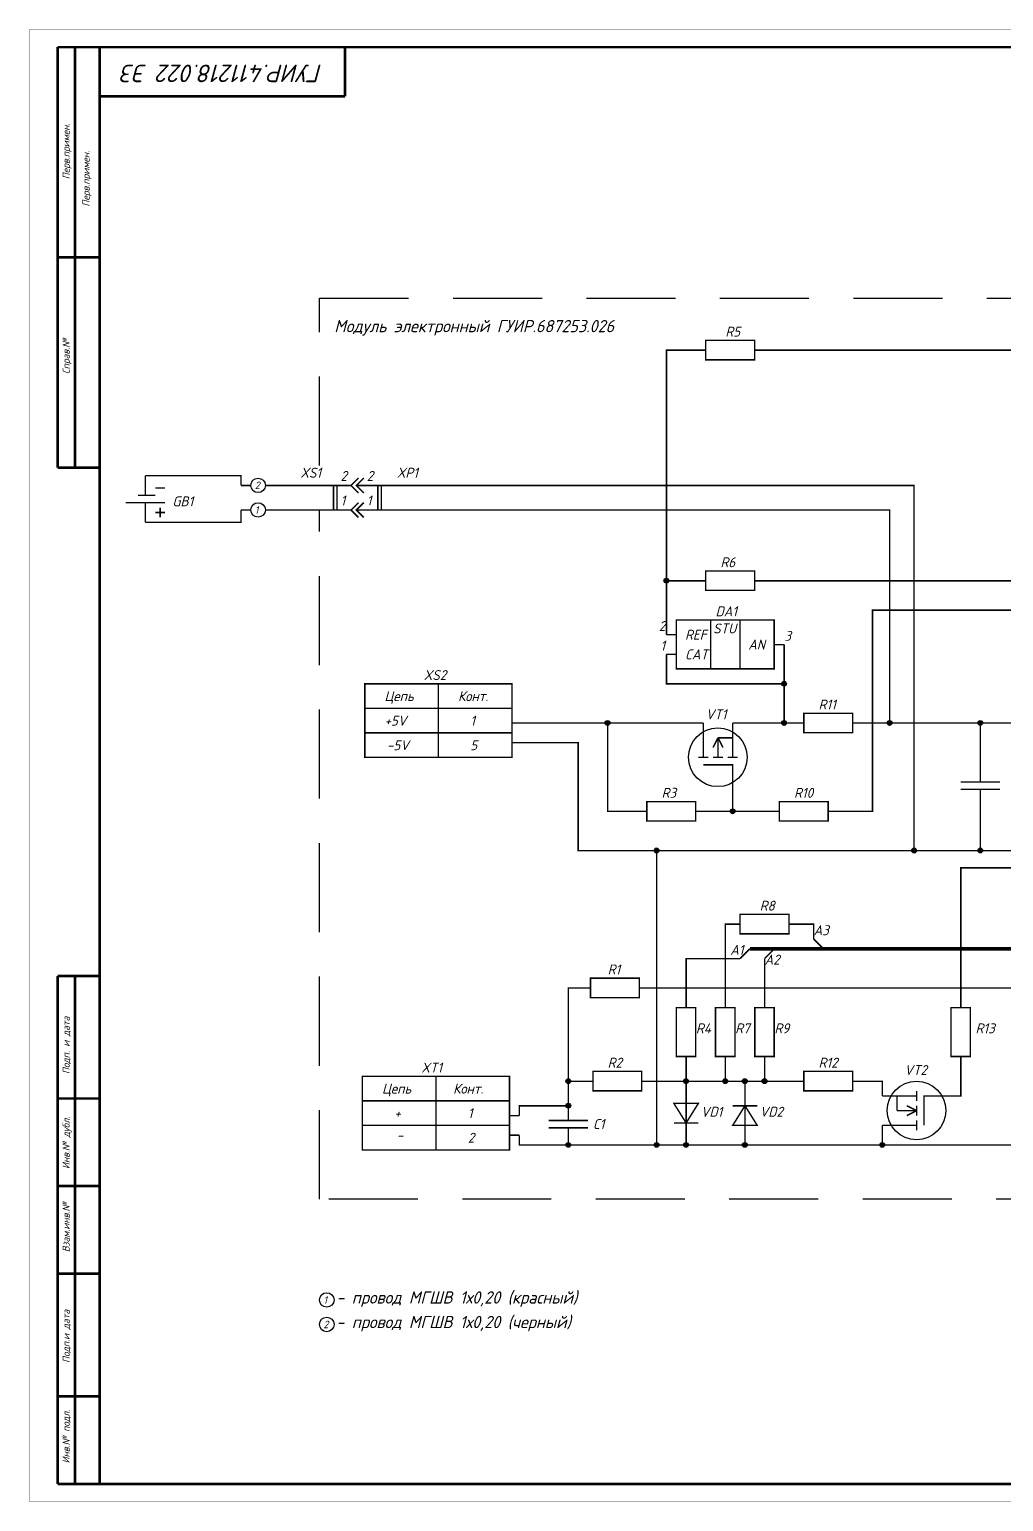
# Model space of a CAD drawing. Header units: millimetres. Extents: x 242 to 2202, y -792 to 1099.
# Drawn here: x 854.2 to 1132.2, y 678.5 to 1098.5 of the extents above; entities that cross this region are included whole.
import ezdxf

# ---------------------------------------------------------------- set-up
doc = ezdxf.new("R2010")
doc.units = ezdxf.units.MM
doc.linetypes.add('штриховаяX2', pattern=[38.1, 25.4, -12.7])
doc.layers.add('PDF _текст', color=7, linetype='Continuous')
doc.styles.add('GOST-2.304_Type-B_italic', font='GOST Common Italic.ttf')
doc.styles.add('PDF ISOCPEUR Italic', font='isocpeui.ttf')

msp = doc.modelspace()

# ---------------------------------------------------------------- linework, layer by layer
at = {"linetype": 'штриховаяX2'}
for p, q in [((937.01, 974.07), (937.01, 1021.87)), ((937.01, 1021.87), (1422.27, 1021.87)), ((937.01, 764.76), (937.01, 961.41)), ((1422.27, 764.76), (937.01, 764.76))]:
    msp.add_line(p, q, dxfattribs=at)
for points, const_width in [([(862.25, 973.49), (862.25, 1093.49)], 0.749), ([(867.25, 1093.49), (867.25, 973.49)], 0.749), ([(874.25, 1033.49), (862.25, 1033.49)], 0.749), ([(1047.24, 1009.82), (1061.18, 1009.82), (1061.18, 1004.28), (1047.24, 1004.28), (1047.24, 1009.82)], 0.42), ([(1036.04, 925.82), (1036.04, 941.22), (1036.04, 1007.02), (1044.44, 1007.02)], 0.42), ([(1047.24, 1007.02), (1044.44, 1007.02)], 0.42), ([(1061.24, 1007.02), (1064.04, 1007.02)], 0.42), ([(1267.04, 1007.02), (1230.64, 1007.02), (1181.64, 1007.02), (1064.04, 1007.02)], 0.42), ([(874.25, 973.49), (862.25, 973.49)], 0.749), ([(887.31, 968.41), (887.31, 971.21)], 0.42), ([(914.61, 968.41), (914.61, 968.41), (914.61, 971.21), (887.31, 971.21)], 0.42), ([(948.13, 966.29), (946.01, 968.41), (948.13, 970.53)], 0.42), ([(949.63, 966.29), (947.51, 968.41), (949.63, 970.53)], 0.42), ([(887.31, 968.41), (887.31, 965.61)], 0.42), ([(890.11, 967.71), (892.91, 967.71)], 0.42), ([(917.41, 968.41), (914.61, 968.41)], 0.42), ([(921.61, 968.41), (926.51, 968.41)], 0.42), ([(926.51, 968.41), (946.01, 968.41)], 0.42), ([(941.01, 961.41), (941.01, 968.41)], 0.42), ([(942.01, 961.41), (942.01, 968.41)], 0.42), ([(947.51, 968.41), (968.51, 968.41)], 0.42), ([(953.63, 961.41), (953.63, 968.41)], 0.42), ([(954.63, 961.41), (954.63, 968.41)], 0.42), ([(968.51, 968.41), (971.31, 968.41)], 0.42), ([(968.51, 968.41), (971.31, 968.41)], 0.42), ([(1106.71, 864.25), (1106.71, 968.41), (971.31, 968.41)], 0.42), ([(1331.44, 907.62), (1331.44, 967.82), (1238.34, 967.82), (1238.34, 836.22), (1073.84, 836.22), (1059.84, 836.22)], 1.05), ([(881.71, 963.51), (892.91, 963.51)], 0.42), ([(885.21, 965.61), (890.11, 965.61)], 0.42), ([(887.31, 963.51), (887.31, 960.71)], 0.42), ([(891.51, 962.11), (891.51, 959.31)], 0.42), ([(948.13, 959.29), (946.01, 961.41), (948.13, 963.53)], 0.42), ([(949.63, 959.29), (947.51, 961.41), (949.63, 963.53)], 0.42), ([(914.61, 961.41), (914.61, 961.41), (914.61, 957.91), (887.31, 957.91)], 0.42), ([(887.31, 960.71), (887.31, 957.91)], 0.42), ([(890.11, 960.71), (892.91, 960.71)], 0.42), ([(917.41, 961.41), (914.61, 961.41)], 0.42), ([(921.61, 961.41), (926.51, 961.41)], 0.42), ([(926.51, 961.41), (946.01, 961.41)], 0.42), ([(947.51, 961.41), (968.51, 961.41)], 0.42), ([(968.51, 961.41), (971.31, 961.41)], 0.42), ([(968.51, 961.41), (971.31, 961.41)], 0.42), ([(971.31, 961.41), (1099.74, 961.41), (1099.74, 900.62)], 0.42), ([(1044.44, 941.22), (1036.04, 941.22)], 0.42), ([(1047.24, 941.22), (1044.44, 941.22)], 0.42), ([(1047.24, 944.02), (1061.18, 944.02), (1061.18, 938.48), (1047.24, 938.48), (1047.24, 944.02)], 0.42), ([(1061.24, 941.22), (1064.04, 941.22)], 0.42), ([(1265.64, 941.22), (1064.04, 941.22)], 0.42), ([(1265.64, 932.82), (1094.84, 932.82), (1094.84, 875.42), (1085.04, 875.42)], 0.42), ([(1038.84, 930.02), (1066.78, 930.02), (1066.78, 916.08), (1038.84, 916.08), (1038.84, 930.02)], 0.42), ([(1048.64, 930.02), (1048.64, 916.02)], 0.42), ([(1057.04, 930.02), (1057.04, 916.02)], 0.42), ([(1120.04, 822.22), (1120.04, 859.32), (1233.44, 859.32), (1233.44, 928.62), (1265.64, 928.62)], 0.42), ([(1038.84, 925.82), (1036.04, 925.82)], 0.42), ([(1038.84, 920.22), (1036.04, 920.22)], 0.42), ([(1036.04, 920.22), (1036.04, 911.82), (1069.64, 911.82)], 0.42), ([(1066.84, 923.02), (1069.64, 923.02)], 0.42), ([(1069.64, 923.02), (1069.64, 911.82), (1069.64, 900.62)], 0.42), ([(949.94, 890.82), (949.94, 911.82), (991.94, 911.82), (991.94, 890.82), (949.94, 890.82)], 0.42), ([(970.94, 890.82), (970.94, 911.82)], 0.42), ([(949.94, 904.82), (991.94, 904.82)], 0.42), ([(1075.24, 903.42), (1089.18, 903.42), (1089.18, 897.88), (1075.24, 897.88), (1075.24, 903.42)], 0.42), ([(991.94, 900.62), (994.74, 900.62)], 0.42), ([(994.74, 900.62), (1019.24, 900.62)], 0.42), ([(1043.74, 900.62), (1019.24, 900.62), (1019.24, 900.62), (1019.24, 875.42), (1027.64, 875.42)], 0.42), ([(1046.54, 900.62), (1043.74, 900.62)], 0.42), ([(1046.54, 890.82), (1046.54, 900.62)], 0.42), ([(1054.94, 890.82), (1054.94, 900.62)], 0.42), ([(1054.94, 900.62), (1057.74, 900.62)], 0.42), ([(1057.74, 900.62), (1069.64, 900.62), (1075.24, 900.62), (1072.44, 900.62)], 0.42), ([(1089.24, 900.62), (1092.04, 900.62)], 0.42), ([(1092.04, 900.62), (1099.74, 900.62), (1125.64, 900.62), (1125.64, 886.62)], 0.42), ([(1125.64, 900.62), (1145.24, 900.62)], 0.42), ([(949.94, 897.82), (991.94, 897.82)], 0.42), ([(991.94, 895.02), (994.74, 895.02)], 0.42), ([(1220.84, 870.52), (1220.84, 864.22), (1204.04, 864.22), (1106.74, 864.22), (1033.24, 864.22), (1010.84, 864.22), (1010.84, 865.62), (1010.84, 895.02), (994.74, 895.02)], 0.42), ([(1050.74, 896.42), (1049.34, 893.62)], 0.42), ([(1050.74, 890.82), (1050.74, 896.42)], 0.42), ([(1050.74, 896.42), (1052.14, 893.62)], 0.42), ([(1050.74, 896.42), (1054.94, 896.42)], 0.42), ([(1047.94, 890.82), (1045.14, 890.82)], 0.42), ([(1052.14, 890.82), (1049.34, 890.82)], 0.42), ([(1056.34, 890.82), (1053.54, 890.82)], 0.42), ([(1046.54, 888.72), (1054.94, 888.72), (1054.94, 881.72)], 0.42), ([(1125.64, 883.82), (1125.64, 886.62)], 0.42), ([(1131.24, 883.82), (1120.04, 883.82)], 0.42), ([(1030.44, 878.22), (1044.38, 878.22), (1044.38, 872.68), (1030.44, 872.68), (1030.44, 878.22)], 0.42), ([(1054.94, 878.92), (1054.94, 875.42), (1047.24, 875.42)], 0.42), ([(1054.94, 881.72), (1054.94, 878.92)], 0.42), ([(1068.24, 878.22), (1082.18, 878.22), (1082.18, 872.68), (1068.24, 872.68), (1068.24, 878.22)], 0.42), ([(1120.04, 881.72), (1131.24, 881.72)], 0.42), ([(1125.64, 881.72), (1125.64, 878.92)], 0.42), ([(1125.64, 878.92), (1125.64, 864.22)], 0.42), ([(1030.44, 875.42), (1027.64, 875.42)], 0.42), ([(1044.44, 875.42), (1047.24, 875.42)], 0.42), ([(1065.44, 875.42), (1054.94, 875.42)], 0.42), ([(1068.24, 875.42), (1065.44, 875.42)], 0.42), ([(1082.24, 875.42), (1085.04, 875.42)], 0.42), ([(1033.24, 780.22), (1033.24, 863.52), (1033.24, 864.22)], 0.42), ([(1057.04, 846.02), (1070.98, 846.02), (1070.98, 840.48), (1057.04, 840.48), (1057.04, 846.02)], 0.42), ([(1052.84, 822.22), (1052.84, 843.22), (1054.24, 843.22), (1054.24, 843.22)], 0.42), ([(1057.04, 843.22), (1054.24, 843.22)], 0.42), ([(1071.04, 843.22), (1073.84, 843.22)], 0.42), ([(1073.84, 843.22), (1078.04, 843.22), (1078.04, 839.02)], 0.42), ([(1145.24, 838.32), (1145.24, 825.02), (1145.24, 825.02), (1031.14, 825.02)], 0.42), ([(1057.04, 833.42), (1059.84, 836.22)], 0.42), ([(1064.04, 833.42), (1066.84, 836.22)], 0.42), ([(1080.84, 836.22), (1078.04, 839.02)], 0.42), ([(1057.04, 833.42), (1041.64, 833.42), (1041.64, 822.22)], 0.42), ([(1064.04, 833.42), (1064.04, 822.22)], 0.42), ([(862.25, 828.49), (862.25, 683.49)], 0.749), ([(874.25, 828.49), (862.25, 828.49)], 0.749), ([(867.25, 828.49), (867.25, 683.49)], 0.749), ([(1014.34, 827.82), (1028.28, 827.82), (1028.28, 822.28), (1014.34, 822.28), (1014.34, 827.82)], 0.42), ([(1011.54, 825.02), (1008.04, 825.02), (1008.04, 798.42), (1008.04, 791.42)], 0.42), ([(1014.34, 825.02), (1011.54, 825.02)], 0.42), ([(1028.34, 825.02), (1031.14, 825.02)], 0.42), ([(1038.84, 819.42), (1044.38, 819.42), (1044.38, 805.48), (1038.84, 805.48), (1038.84, 819.42)], 0.42), ([(1041.64, 819.42), (1041.64, 822.22)], 0.42), ([(1050.04, 819.42), (1055.58, 819.42), (1055.58, 805.48), (1050.04, 805.48), (1050.04, 819.42)], 0.42), ([(1052.84, 819.42), (1052.84, 822.22)], 0.42), ([(1061.24, 819.42), (1066.78, 819.42), (1066.78, 805.48), (1061.24, 805.48), (1061.24, 819.42)], 0.42), ([(1064.04, 819.42), (1064.04, 822.22)], 0.42), ([(1117.24, 819.42), (1122.78, 819.42), (1122.78, 805.48), (1117.24, 805.48), (1117.24, 819.42)], 0.42), ([(1120.04, 819.42), (1120.04, 822.22)], 0.42), ([(1041.64, 805.42), (1041.64, 802.62)], 0.42), ([(1041.64, 802.62), (1041.64, 798.42), (1041.64, 798.42)], 0.42), ([(1052.84, 805.42), (1052.84, 802.62)], 0.42), ([(1052.84, 802.62), (1052.84, 798.42)], 0.42), ([(1064.04, 805.42), (1064.04, 802.62)], 0.42), ([(1064.04, 802.62), (1064.04, 798.42)], 0.42), ([(1120.04, 802.62), (1120.04, 794.22), (1120.04, 794.22), (1119.34, 794.22)], 0.42), ([(1120.04, 805.42), (1120.04, 802.62)], 0.42), ([(949.24, 778.82), (949.24, 799.82), (991.24, 799.82), (991.24, 778.82), (949.24, 778.82)], 0.42), ([(970.24, 778.82), (970.24, 799.82)], 0.42), ([(1012.24, 798.42), (1008.04, 798.42), (1008.04, 798.42)], 0.42), ([(1015.04, 798.42), (1012.24, 798.42)], 0.42), ([(1015.04, 801.22), (1028.98, 801.22), (1028.98, 795.68), (1015.04, 795.68), (1015.04, 801.22)], 0.42), ([(1029.04, 798.42), (1031.84, 798.42)], 0.42), ([(1031.84, 798.42), (1041.64, 798.42), (1052.84, 798.42), (1058.44, 798.42), (1064.04, 798.42), (1072.44, 798.42), (1072.44, 798.42)], 0.42), ([(1041.64, 794.92), (1041.64, 798.42), (1041.64, 798.42)], 0.42), ([(1058.44, 794.22), (1058.44, 798.42), (1058.44, 798.42)], 0.42), ([(1075.24, 798.42), (1072.44, 798.42)], 0.42), ([(1075.24, 801.22), (1089.18, 801.22), (1089.18, 795.68), (1075.24, 795.68), (1075.24, 801.22)], 0.42), ([(1089.24, 798.42), (1092.04, 798.42)], 0.42), ([(1092.04, 798.42), (1097.64, 798.42), (1097.64, 798.42), (1097.64, 797.02)], 0.42), ([(1041.64, 792.12), (1041.64, 794.92)], 0.42), ([(1058.44, 791.42), (1058.44, 794.22)], 0.42), ([(1097.64, 794.22), (1097.64, 797.02)], 0.42), ([(1107.44, 794.22), (1097.64, 794.22)], 0.42), ([(1101.84, 790.02), (1101.84, 794.22)], 0.42), ([(1107.44, 795.62), (1107.44, 792.82)], 0.42), ([(1109.54, 785.82), (1109.54, 794.22), (1116.54, 794.22)], 0.42), ([(1116.54, 794.22), (1119.34, 794.22)], 0.42), ([(874.25, 793.49), (862.25, 793.49)], 0.749), ([(949.24, 792.82), (991.24, 792.82)], 0.42), ([(994.04, 788.62), (994.04, 791.42), (1008.04, 791.42), (1008.04, 790.02), (1008.04, 790.02)], 0.42), ([(1008.04, 787.22), (1008.04, 790.02)], 0.42), ([(1041.64, 786.52), (1041.64, 792.12)], 0.42), ([(1061.94, 791.42), (1054.94, 791.42)], 0.42), ([(1058.44, 791.42), (1058.44, 785.82)], 0.42), ([(1107.44, 790.02), (1101.84, 790.02)], 0.42), ([(1107.44, 790.02), (1104.64, 791.42)], 0.42), ([(1104.64, 788.62), (1107.44, 790.02)], 0.42), ([(1107.44, 791.42), (1107.44, 788.62)], 0.42), ([(949.24, 785.82), (991.24, 785.82)], 0.42), ([(991.24, 788.62), (994.04, 788.62)], 0.42), ([(1013.64, 787.22), (1002.44, 787.22)], 0.42), ([(1038.14, 786.52), (1045.14, 786.52)], 0.42), ([(1041.64, 786.52), (1041.64, 783.72)], 0.42), ([(1058.44, 785.82), (1058.44, 783.02)], 0.42), ([(1097.64, 780.22), (1134.04, 780.22), (1160.64, 780.22), (1247.44, 780.22), (1247.44, 787.22)], 0.42), ([(1107.44, 785.82), (1097.64, 785.82)], 0.42), ([(1097.64, 785.82), (1097.64, 783.02)], 0.42), ([(1107.44, 787.22), (1107.44, 784.42)], 0.42), ([(991.24, 783.02), (994.04, 783.02)], 0.42), ([(994.04, 783.02), (994.04, 780.22), (995.44, 780.22), (1008.04, 780.22), (1008.04, 780.22), (1008.04, 782.32)], 0.42), ([(1002.44, 785.12), (1013.64, 785.12)], 0.42), ([(1008.04, 785.12), (1008.04, 782.32)], 0.42), ([(1008.04, 780.22), (1033.24, 780.22), (1097.64, 780.22), (1097.64, 783.02)], 0.42), ([(1041.64, 783.72), (1041.64, 780.22), (1041.64, 780.22)], 0.42), ([(1058.44, 783.02), (1058.44, 780.22), (1058.44, 780.22)], 0.42), ([(874.25, 768.49), (862.25, 768.49)], 0.749), ([(874.25, 743.49), (862.25, 743.49)], 0.749), ([(874.25, 708.49), (862.25, 708.49)], 0.749), ([(862.26, 683.49), (1443.26, 683.49)], 0.749)]:
    msp.add_lwpolyline(points, dxfattribs=dict(const_width=const_width))
at = {"const_width": 0.711}
for points in [[(1035.69, 941.22, 1), (1036.4, 941.22, 1)], [(1069.29, 911.82, 1), (1070, 911.82, 1)], [(1018.89, 900.62, 1), (1019.6, 900.62, 1)], [(1069.29, 900.62, 1), (1070, 900.62, 1)], [(1099.39, 900.62, 1), (1100.1, 900.62, 1)], [(1125.29, 900.62, 1), (1126, 900.62, 1)], [(1054.59, 875.42, 1), (1055.3, 875.42, 1)], [(1032.89, 864.22, 1), (1033.6, 864.22, 1)], [(1106.39, 864.22, 1), (1107.1, 864.22, 1)], [(1125.29, 864.22, 1), (1126, 864.22, 1)], [(1007.69, 798.42, 1), (1008.4, 798.42, 1)], [(1041.29, 798.42, 1), (1042, 798.42, 1)], [(1052.49, 798.42, 1), (1053.2, 798.42, 1)], [(1058.09, 798.42, 1), (1058.8, 798.42, 1)], [(1063.69, 798.42, 1), (1064.4, 798.42, 1)], [(1007.69, 791.42, 1), (1008.4, 791.42, 1)], [(1007.69, 780.22, 1), (1008.4, 780.22, 1)], [(1032.89, 780.22, 1), (1033.6, 780.22, 1)], [(1041.29, 780.22, 1), (1042, 780.22, 1)], [(1058.09, 780.22, 1), (1058.8, 780.22, 1)], [(1097.29, 780.22, 1), (1098, 780.22, 1)]]:
    msp.add_lwpolyline(points, format="xyb", close=True, dxfattribs=at)
at = {"const_width": 0.42}
for points in [[(1041.64, 786.52), (1038.14, 792.12), (1045.14, 792.12), (1041.64, 786.52)], [(1041.64, 786.52), (1038.14, 792.12), (1045.14, 792.12), (1041.64, 786.52)], [(1061.94, 785.82), (1054.94, 785.82), (1058.44, 791.42), (1061.94, 785.82)], [(1058.44, 791.42), (1061.94, 785.82), (1054.94, 785.82), (1058.44, 791.42)]]:
    msp.add_lwpolyline(points, close=True, dxfattribs=at)
for centre in [(1054.91, 875.45), (1054.91, 875.45), (1054.91, 875.45), (1054.91, 875.45), (1008.01, 798.45), (1008.01, 798.45), (1008.01, 798.45), (1008.01, 798.45), (1041.61, 798.45), (1041.61, 798.45), (1041.61, 798.45), (1041.61, 798.45), (1041.61, 798.45), (1041.61, 798.45), (1052.81, 798.45), (1052.81, 798.45), (1052.81, 798.45), (1052.81, 798.45), (1058.41, 798.45), (1058.41, 798.45), (1058.41, 798.45), (1058.41, 798.45), (1064.01, 798.45), (1064.01, 798.45), (1064.01, 798.45), (1064.01, 798.45), (1008.01, 780.25), (1008.01, 780.25), (1008.01, 780.25), (1008.01, 780.25), (1033.21, 780.25), (1033.21, 780.25), (1033.21, 780.25), (1033.21, 780.25), (1041.61, 780.25), (1041.61, 780.25), (1058.41, 780.25), (1058.41, 780.25), (1097.61, 780.25), (1097.61, 780.25), (1097.61, 780.25), (1097.61, 780.25)]:
    msp.add_circle(centre, 0.682)
for centre, major_axis, ratio in [((919.48, 968.44), (0, 2.07), 0.999997), ((919.48, 961.44), (0, 2.07), 0.999997), ((1036.01, 941.25), (0, 0.682), 0.99999), ((1036.01, 941.25), (0, 0.682), 0.99999), ((1036.01, 941.25), (0, 0.682), 0.99999), ((1036.01, 941.25), (0, 0.682), 0.99999), ((1069.61, 911.85), (0.682, 0), 0.997288), ((1069.61, 911.85), (0.682, 0), 0.997288), ((1069.61, 911.85), (0.682, 0), 0.997288), ((1069.61, 911.85), (0.682, 0), 0.997288), ((1019.21, 900.65), (0, 0.682), 0.999979), ((1019.21, 900.65), (0, 0.682), 0.999979), ((1019.21, 900.65), (0, 0.682), 0.999979), ((1019.21, 900.65), (0, 0.682), 0.999979), ((1050.71, 890.85), (0, 8.37), 0.999992), ((1069.61, 900.65), (0, 0.682), 0.999979), ((1069.61, 900.65), (0, 0.682), 0.999979), ((1069.61, 900.65), (0, 0.682), 0.999979), ((1069.61, 900.65), (0, 0.682), 0.999979), ((1099.71, 900.65), (0, 0.682), 0.999979), ((1099.71, 900.65), (0, 0.682), 0.999979), ((1099.71, 900.65), (0, 0.682), 0.999979), ((1099.71, 900.65), (0, 0.682), 0.999979), ((1125.61, 900.65), (0, 0.682), 0.999979), ((1125.61, 900.65), (0, 0.682), 0.999979), ((1125.61, 900.65), (0, 0.682), 0.999979), ((1125.61, 900.65), (0, 0.682), 0.999979), ((1033.21, 864.25), (0, 0.682), 0.999979), ((1033.21, 864.25), (0, 0.682), 0.999979), ((1033.21, 864.25), (0, 0.682), 0.999979), ((1033.21, 864.25), (0, 0.682), 0.999979), ((1106.71, 864.25), (0, 0.682), 0.999979), ((1106.71, 864.25), (0, 0.682), 0.999979), ((1106.71, 864.25), (0, 0.682), 0.999979), ((1106.71, 864.25), (0, 0.682), 0.999979), ((1125.61, 864.25), (0, 0.682), 0.999979), ((1125.61, 864.25), (0, 0.682), 0.999979), ((1107.41, 790.05), (0, 8.37), 0.999992), ((1008.01, 791.45), (0, 0.682), 0.999979), ((1008.01, 791.45), (0, 0.682), 0.999979), ((1008.01, 791.45), (0, 0.682), 0.999979), ((1008.01, 791.45), (0, 0.682), 0.999979), ((939.08, 736.02), (0, 2.07), 0.999997), ((939.08, 729.02), (0, 2.07), 0.999997)]:
    msp.add_ellipse(centre, major_axis=major_axis, ratio=ratio)
at = {"layer": 'PDF _текст'}
for points, const_width in [([(854.26, 1098.49), (1448.21, 1098.49), (1448.21, 678.53), (854.26, 678.53), (854.26, 1098.49)], 0.0991), ([(862.25, 1093.49), (874.25, 1093.49)], 0.749), ([(874.26, 683.49), (874.26, 1093.49), (1443.26, 1093.49), (1443.26, 683.49)], 0.749), ([(944.25, 1093.49), (944.25, 1079.49)], 0.749), ([(944.25, 1079.49), (874.25, 1079.49)], 0.749)]:
    msp.add_lwpolyline(points, dxfattribs=dict(at, const_width=const_width))

# ---------------------------------------------------------------- texts
at = {"style": 'GOST-2.304_Type-B_italic'}
for s, p in [('Перв.примен.', (865.69, 1055.8)), ('Перв.примен.', (871.37, 1047.99)), ('Справ.№', (865.69, 1000.25)), ('Подп. и дата', (865.69, 800.47)), ('Инв.№ дубл.', (865.69, 773.39)), ('Взам.инв.№', (865.69, 749.65)), ('Подп.и дата', (865.69, 718.05)), ('Инв.№ подл.', (865.69, 689.39))]:
    msp.add_text(s, height=2.032, rotation=90, dxfattribs=at).set_placement(p)
for s, height, p in [('Модуль электронный ГУИР.687253.026', 3.5, (941.22, 1012.14)), ('R5', 2.845, (1052.84, 1010.89)), ('XS1', 2.845, (931.53, 970.63)), ('2', 2.84, (943.01, 969.72)), ('2', 2.84, (950.49, 969.72)), ('XP1', 2.845, (959.07, 970.63)), ('2', 2.13, (918.53, 967.38)), ('GB1', 2.845, (895.01, 962.48)), ('1', 2.13, (918.53, 960.38)), ('1', 2.84, (943.01, 962.72)), ('1', 2.84, (950.49, 962.72)), ('R6', 2.845, (1051.44, 945.09)), ('DA1', 2.845, (1050.04, 931.09)), ('2', 2.84, (1033.86, 926.89)), ('STU', 2.845, (1049.34, 926.19)), ('1', 2.84, (1034.28, 921.29)), ('REF', 2.845, (1041.33, 924.4)), ('AN', 2.845, (1059.37, 921.6)), ('3', 2.84, (1069.69, 924.09)), ('CAT', 2.845, (1041.33, 918.8)), ('XS2', 2.845, (966.74, 912.89)), ('Цепь', 2.845, (955.54, 906.88)), ('Конт.', 2.845, (976.54, 906.88)), ('R11', 2.845, (1079.44, 904.49)), ('VT1', 2.845, (1047.24, 901.69)), ('+5V', 2.845, (955.54, 899.88)), ('1', 2.84, (980.04, 899.88)), ('-5V', 2.845, (956.24, 892.88)), ('5', 2.84, (980.04, 892.88)), ('R3', 2.845, (1034.64, 879.29)), ('R10', 2.845, (1072.44, 879.29)), ('R8', 2.845, (1062.64, 847.09)), ('A3', 2.845, (1078.04, 840.09)), ('A1', 2.845, (1054.24, 834.49)), ('R1', 2.845, (1019.24, 828.89)), ('A2', 2.845, (1064.04, 831.69)), ('R4', 2.845, (1044.44, 812.09)), ('R7', 2.845, (1055.64, 812.09)), ('R9', 2.845, (1066.84, 812.09)), ('R13', 2.845, (1124.24, 812.09)), ('XT1', 2.845, (966.04, 800.89)), ('R2', 2.845, (1019.24, 802.29)), ('R12', 2.845, (1079.44, 802.29)), ('VT2', 2.845, (1103.94, 800.19)), ('Цепь', 2.845, (954.84, 794.88)), ('Конт.', 2.845, (975.14, 794.88)), ('+', 2.84, (958.34, 787.88)), ('1', 2.84, (979.34, 787.88)), ('VD1', 2.845, (1045.84, 788.29)), ('VD2', 2.845, (1062.64, 788.29)), ('C1', 2.845, (1015.04, 784.79)), ('-', 2.84, (959.04, 781.58)), ('2', 2.84, (979.34, 780.88)), ('1', 2.13, (938.13, 734.96)), ('- провод МГШВ 1х0,20 (красный)', 3.5, (941.81, 734.97)), ('- провод МГШВ 1х0,20 (черный)', 3.5, (941.81, 727.97)), ('2', 2.13, (938.13, 727.96))]:
    msp.add_text(s, height=height, dxfattribs=at).set_placement(p)
at = {"layer": 'PDF _текст', "style": 'PDF ISOCPEUR Italic'}
msp.add_text('ГУИР.411218.022 Э3', height=5, rotation=180, dxfattribs=at).set_placement((937.9, 1088.5))

doc.saveas('drawing.dxf')
